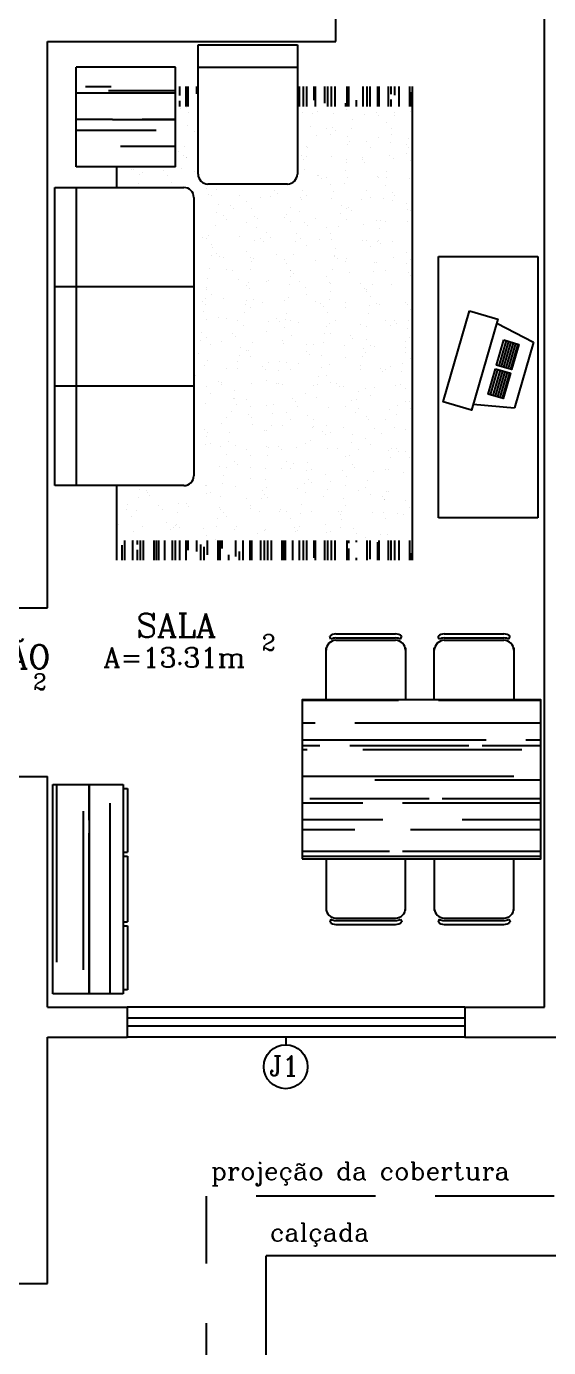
# Model space of a CAD drawing. Extents: x 11.2 to 102.3, y 40.3 to 127.2.
# Drawn here: x 21.43 to 24.05, y 50.93 to 57.58 of the extents above; entities that cross this region are included whole.
import ezdxf

# ---------------------------------------------------------------- set-up
doc = ezdxf.new("R2010")
doc.units = 0
doc.header["$LTSCALE"] = 8
doc.linetypes.add('DASHED2', pattern=[0.375, 0.25, -0.125])
doc.layers.get('0').update_dxf_attribs({"linetype": 'CONTINUOUS'})
for name, color, linetype in [('COBERTURA', 7, 'CONTINUOUS'), ('EQUIPAMENTOS', 1, 'CONTINUOUS'), ('ESQUADRIAS', 244, 'CONTINUOUS'), ('PAREDE', 7, 'CONTINUOUS'), ('PISO', 30, 'CONTINUOUS'), ('TEXTO', 1, 'CONTINUOUS')]:
    doc.layers.add(name, color=color, linetype=linetype)
doc.styles.add('ROMANC', font='ROMANC.SHX')

# ---------------------------------------------------------------- blocks, each defined once
blk = doc.blocks.new('*X4')
at = {"color": 0}
for p, q in [((23.816, 64.7952), (23.816, 65.9952)), ((23.84, 65.3), (23.84, 65.9952)), ((23.95, 65.34), (23.95, 65.9952)), ((24, 65.6), (24, 65.9952)), ((24.084, 65.3), (24.084, 65.9952)), ((24.106, 65.5), (24.106, 65.9952)), ((24.2, 65.16), (24.2, 65.9952)), ((24.372, 65.7), (24.372, 65.9952)), ((24.4, 65.92), (24.4, 65.9952)), ((24.486, 65.06), (24.486, 65.9952)), ((24.6, 65.48), (24.6, 65.9952)), ((24.352, 65.1), (24.352, 65.9)), ((24.218, 64.7952), (24.218, 65.86)), ((24.4, 64.7952), (24.4, 65.72)), ((24.372, 65.034), (24.372, 65.634)), ((24.106, 64.834), (24.106, 65.434)), ((23.84, 64.7952), (23.84, 65.234)), ((24.6, 64.7952), (24.6, 65.28)), ((24, 64.7952), (24, 65.2)), ((24.084, 64.7952), (24.084, 65.1)), ((23.95, 64.7952), (23.95, 65.06)), ((24.352, 64.7952), (24.352, 64.82)), ((24.372, 64.7952), (24.372, 64.884)), ((24.486, 64.7952), (24.486, 64.86))]:
    blk.add_line(p, q, dxfattribs=at)
blk = doc.blocks.new('*X5')
at = {"color": 0}
for p, q in [((21.8471, 65.964), (22.74, 65.964)), ((21.98, 65.83), (22.78, 65.83)), ((21.8471, 65.802), (22.026, 65.802)), ((21.8471, 65.8), (22.9003, 65.8)), ((22.092, 65.802), (22.9003, 65.802)), ((21.94, 65.696), (22.9003, 65.696))]:
    blk.add_line(p, q, dxfattribs=at)
blk = doc.blocks.new('*X12')
at = {"color": 0}
for p, q in [((21.9617, 64.4628), (21.9617, 64.4628)), ((21.9644, 64.4623), (21.9644, 64.4623)), ((21.9672, 64.4211), (21.9672, 64.4211)), ((22.3326, 64.4382), (22.3326, 64.4382)), ((22.3764, 64.46), (22.3764, 64.46)), ((22.5878, 64.4271), (22.5878, 64.4271)), ((22.9357, 64.4238), (22.9357, 64.4238)), ((23.0899, 64.4289), (23.0899, 64.4289)), ((23.1344, 64.4475), (23.1344, 64.4475)), ((23.2084, 64.433), (23.2084, 64.433)), ((23.244, 64.4339), (23.244, 64.4339)), ((21.8914, 64.3826), (21.8914, 64.3826)), ((22.0108, 64.3936), (22.0108, 64.3936)), ((22.1323, 64.3736), (22.1323, 64.3736)), ((22.1538, 64.4073), (22.1538, 64.4073)), ((22.165, 64.3986), (22.165, 64.3986)), ((22.1789, 64.3862), (22.1789, 64.3862)), ((22.1848, 64.3857), (22.1848, 64.3857)), ((22.1983, 64.4005), (22.1983, 64.4005)), ((22.3191, 64.4037), (22.3191, 64.4037)), ((22.3849, 64.395), (22.3849, 64.395)), ((22.4733, 64.4087), (22.4733, 64.4087)), ((22.4826, 64.3936), (22.4826, 64.3936)), ((22.6274, 64.4138), (22.6274, 64.4138)), ((22.6323, 64.4088), (22.6323, 64.4088)), ((22.776, 64.3967), (22.776, 64.3967)), ((22.7816, 64.4188), (22.7816, 64.4188)), ((22.7895, 64.4114), (22.7895, 64.4114)), ((22.7995, 64.3922), (22.7995, 64.3922)), ((22.9341, 64.3829), (22.9341, 64.3829)), ((22.9556, 64.4166), (22.9556, 64.4166)), ((23.0055, 64.4009), (23.0055, 64.4009)), ((23.011, 64.3593), (23.011, 64.3593)), ((23.0738, 64.4045), (23.0738, 64.4045)), ((23.3672, 64.4076), (23.3672, 64.4076)), ((21.932, 64.3089), (21.932, 64.3089)), ((21.9535, 64.3427), (21.9535, 64.3427)), ((21.9815, 64.3125), (21.9815, 64.3125)), ((22.09, 64.2905), (22.09, 64.2905)), ((22.1119, 64.3061), (22.1119, 64.3061)), ((22.1875, 64.3212), (22.1875, 64.3212)), ((22.2441, 64.2955), (22.2441, 64.2955)), ((22.3904, 64.3533), (22.3904, 64.3533)), ((22.3983, 64.3005), (22.3983, 64.3005)), ((22.4053, 64.3092), (22.4053, 64.3092)), ((22.4188, 64.324), (22.4188, 64.324)), ((22.4319, 64.3442), (22.4319, 64.3442)), ((22.5524, 64.3056), (22.5524, 64.3056)), ((22.6021, 64.3184), (22.6021, 64.3184)), ((22.703, 64.317), (22.703, 64.317)), ((22.7066, 64.3106), (22.7066, 64.3106)), ((22.7337, 64.3182), (22.7337, 64.3182)), ((22.7552, 64.352), (22.7552, 64.352)), ((22.8081, 64.3271), (22.8081, 64.3271)), ((22.8607, 64.3157), (22.8607, 64.3157)), ((22.9965, 64.3201), (22.9965, 64.3201)), ((23.01, 64.3349), (23.01, 64.3349)), ((23.0149, 64.3207), (23.0149, 64.3207)), ((23.0334, 64.2889), (23.0334, 64.2889)), ((23.169, 64.3257), (23.169, 64.3257)), ((23.2227, 64.3244), (23.2227, 64.3244)), ((23.2337, 64.3535), (23.2337, 64.3535)), ((23.2942, 64.328), (23.2942, 64.328)), ((23.3232, 64.3308), (23.3232, 64.3308)), ((23.3567, 64.2967), (23.3567, 64.2967)), ((21.9358, 64.2854), (21.9358, 64.2854)), ((21.9901, 64.2474), (21.9901, 64.2474)), ((22.0346, 64.2218), (22.0346, 64.2218)), ((22.0481, 64.2365), (22.0481, 64.2365)), ((22.193, 64.2796), (22.193, 64.2796)), ((22.2316, 64.2796), (22.2316, 64.2796)), ((22.3323, 64.2296), (22.3323, 64.2296)), ((22.3546, 64.2228), (22.3546, 64.2228)), ((22.4047, 64.2447), (22.4047, 64.2447)), ((22.5334, 64.2536), (22.5334, 64.2536)), ((22.5549, 64.2874), (22.5549, 64.2874)), ((22.6107, 64.2534), (22.6107, 64.2534)), ((22.6258, 64.2327), (22.6258, 64.2327)), ((22.6393, 64.2474), (22.6393, 64.2474)), ((22.8136, 64.2855), (22.8136, 64.2855)), ((22.8331, 64.2243), (22.8331, 64.2243)), ((22.9235, 64.2405), (22.9235, 64.2405)), ((23.0253, 64.2506), (23.0253, 64.2506)), ((23.1563, 64.2321), (23.1563, 64.2321)), ((23.2169, 64.2436), (23.2169, 64.2436)), ((23.2305, 64.2584), (23.2305, 64.2584)), ((23.2313, 64.2593), (23.2313, 64.2593)), ((23.3352, 64.2629), (23.3352, 64.2629)), ((21.9956, 64.2058), (21.9956, 64.2058)), ((22.0313, 64.215), (22.0313, 64.215)), ((22.2686, 64.16), (22.2686, 64.16)), ((22.3269, 64.1876), (22.3269, 64.1876)), ((22.3331, 64.189), (22.3331, 64.189)), ((22.4133, 64.1796), (22.4133, 64.1796)), ((22.4811, 64.1926), (22.4811, 64.1926)), ((22.6162, 64.2117), (22.6162, 64.2117)), ((22.6327, 64.1597), (22.6327, 64.1597)), ((22.6352, 64.1977), (22.6352, 64.1977)), ((22.7894, 64.2027), (22.7894, 64.2027)), ((22.8279, 64.1768), (22.8279, 64.1768)), ((22.8462, 64.1562), (22.8462, 64.1562)), ((22.8597, 64.1709), (22.8597, 64.1709)), ((22.9435, 64.2078), (22.9435, 64.2078)), ((22.956, 64.1675), (22.956, 64.1675)), ((23.0339, 64.1856), (23.0339, 64.1856)), ((23.0977, 64.2128), (23.0977, 64.2128)), ((23.1348, 64.1983), (23.1348, 64.1983)), ((23.144, 64.164), (23.144, 64.164)), ((23.2368, 64.2177), (23.2368, 64.2177)), ((23.2518, 64.2178), (23.2518, 64.2178)), ((22.401, 64.0911), (22.401, 64.0911)), ((22.4187, 64.138), (22.4187, 64.138)), ((22.4324, 64.0951), (22.4324, 64.0951)), ((22.5528, 64.1531), (22.5528, 64.1531)), ((22.5551, 64.0962), (22.5551, 64.0962)), ((22.6305, 64.1031), (22.6305, 64.1031)), ((22.7092, 64.1012), (22.7092, 64.1012)), ((22.7557, 64.1029), (22.7557, 64.1029)), ((22.8365, 64.1118), (22.8365, 64.1118)), ((22.8634, 64.1063), (22.8634, 64.1063)), ((22.9345, 64.1337), (22.9345, 64.1337)), ((23.0175, 64.1113), (23.0175, 64.1113)), ((23.0394, 64.1439), (23.0394, 64.1439)), ((23.0802, 64.0944), (23.0802, 64.0944)), ((23.1717, 64.1163), (23.1717, 64.1163)), ((23.2342, 64.1044), (23.2342, 64.1044)), ((23.2511, 64.109), (23.2511, 64.109)), ((23.3258, 64.1214), (23.3258, 64.1214)), ((22.4331, 64.0293), (22.4331, 64.0293)), ((22.4755, 64.0687), (22.4755, 64.0687)), ((22.489, 64.0835), (22.489, 64.0835)), ((22.5554, 64.0382), (22.5554, 64.0382)), ((22.639, 64.038), (22.639, 64.038)), ((22.7342, 64.0691), (22.7342, 64.0691)), ((22.7733, 64.0766), (22.7733, 64.0766)), ((22.8419, 64.0702), (22.8419, 64.0702)), ((23.0338, 64.0398), (23.0338, 64.0398)), ((23.0537, 64.0353), (23.0537, 64.0353)), ((23.0667, 64.0797), (23.0667, 64.0797)), ((23.2597, 64.044), (23.2597, 64.044)), ((23.3571, 64.0476), (23.3571, 64.0476)), ((23.3644, 64.0875), (23.3644, 64.0875)), ((22.3259, 63.983), (22.3259, 63.983)), ((22.355, 63.9736), (22.355, 63.9736)), ((22.4025, 63.9891), (22.4025, 63.9891)), ((22.4416, 63.9643), (22.4416, 63.9643)), ((22.4801, 63.988), (22.4801, 63.988)), ((22.5339, 64.0045), (22.5339, 64.0045)), ((22.6342, 63.993), (22.6342, 63.993)), ((22.6445, 63.9964), (22.6445, 63.9964)), ((22.696, 63.9922), (22.696, 63.9922)), ((22.7095, 64.007), (22.7095, 64.007)), ((22.7884, 63.9981), (22.7884, 63.9981)), ((22.8335, 63.9752), (22.8335, 63.9752)), ((22.8562, 63.9615), (22.8562, 63.9615)), ((22.9425, 64.0031), (22.9425, 64.0031)), ((22.9937, 64), (22.9937, 64)), ((23.0622, 63.9702), (23.0622, 63.9702)), ((23.0967, 64.0082), (23.0967, 64.0082)), ((23.1568, 63.9829), (23.1568, 63.9829)), ((23.2508, 64.0132), (23.2508, 64.0132)), ((23.2651, 64.0023), (23.2651, 64.0023)), ((23.2872, 64.0031), (23.2872, 64.0031)), ((23.3007, 64.0179), (23.3007, 64.0179)), ((23.3356, 64.0138), (23.3356, 64.0138)), ((22.3253, 63.9048), (22.3253, 63.9048)), ((22.3335, 63.9399), (22.3335, 63.9399)), ((22.3388, 63.9195), (22.3388, 63.9195)), ((22.4471, 63.9226), (22.4471, 63.9226)), ((22.623, 63.9126), (22.623, 63.9126)), ((22.6332, 63.9106), (22.6332, 63.9106)), ((22.8648, 63.8965), (22.8648, 63.8965)), ((22.8712, 63.8902), (22.8712, 63.8902)), ((22.9164, 63.9157), (22.9164, 63.9157)), ((22.9299, 63.9304), (22.9299, 63.9304)), ((22.9565, 63.9183), (22.9565, 63.9183)), ((23.0253, 63.8952), (23.0253, 63.8952)), ((23.0677, 63.9286), (23.0677, 63.9286)), ((23.1353, 63.9492), (23.1353, 63.9492)), ((23.1795, 63.9003), (23.1795, 63.9003)), ((23.2142, 63.9235), (23.2142, 63.9235)), ((23.2794, 63.8937), (23.2794, 63.8937)), ((23.3336, 63.9053), (23.3336, 63.9053)), ((22.4087, 63.8751), (22.4087, 63.8751)), ((22.4329, 63.846), (22.4329, 63.846)), ((22.5457, 63.8282), (22.5457, 63.8282)), ((22.5592, 63.843), (22.5592, 63.843)), ((22.5629, 63.8801), (22.5629, 63.8801)), ((22.6588, 63.8877), (22.6588, 63.8877)), ((22.6674, 63.8227), (22.6674, 63.8227)), ((22.717, 63.8851), (22.717, 63.8851)), ((22.7561, 63.8537), (22.7561, 63.8537)), ((22.8435, 63.8361), (22.8435, 63.8361)), ((22.8703, 63.8548), (22.8703, 63.8548)), ((22.935, 63.8846), (22.935, 63.8846)), ((23.1369, 63.8392), (23.1369, 63.8392)), ((23.1504, 63.8539), (23.1504, 63.8539)), ((23.2346, 63.8553), (23.2346, 63.8553)), ((23.288, 63.8286), (23.288, 63.8286)), ((22.3286, 63.7736), (22.3286, 63.7736)), ((22.4614, 63.814), (22.4614, 63.814)), ((22.4828, 63.7786), (22.4828, 63.7786)), ((22.5558, 63.7891), (22.5558, 63.7891)), ((22.6369, 63.7836), (22.6369, 63.7836)), ((22.6729, 63.7811), (22.6729, 63.7811)), ((22.7346, 63.82), (22.7346, 63.82)), ((22.7797, 63.7665), (22.7797, 63.7665)), ((22.7911, 63.7887), (22.7911, 63.7887)), ((22.9452, 63.7937), (22.9452, 63.7937)), ((23.0343, 63.7906), (23.0343, 63.7906)), ((23.0639, 63.7595), (23.0639, 63.7595)), ((23.082, 63.8199), (23.082, 63.8199)), ((23.0993, 63.7987), (23.0993, 63.7987)), ((23.2535, 63.8038), (23.2535, 63.8038)), ((23.2935, 63.787), (23.2935, 63.787)), ((23.3361, 63.7647), (23.3361, 63.7647)), ((23.3574, 63.7626), (23.3574, 63.7626)), ((23.3576, 63.7984), (23.3576, 63.7984)), ((22.334, 63.6908), (22.334, 63.6908)), ((22.3555, 63.7245), (22.3555, 63.7245)), ((22.47, 63.7489), (22.47, 63.7489)), ((22.4728, 63.7486), (22.4728, 63.7486)), ((22.4754, 63.7073), (22.4754, 63.7073)), ((22.5343, 63.7554), (22.5343, 63.7554)), ((22.7662, 63.7517), (22.7662, 63.7517)), ((22.834, 63.726), (22.834, 63.726)), ((22.8846, 63.7462), (22.8846, 63.7462)), ((23.0002, 63.6899), (23.0002, 63.6899)), ((23.0243, 63.6906), (23.0243, 63.6906)), ((23.0906, 63.7549), (23.0906, 63.7549)), ((23.0961, 63.7132), (23.0961, 63.7132)), ((23.1358, 63.7001), (23.1358, 63.7001)), ((23.1572, 63.7338), (23.1572, 63.7338)), ((23.1785, 63.6956), (23.1785, 63.6956)), ((23.3326, 63.7007), (23.3326, 63.7007)), ((22.2725, 63.6752), (22.2725, 63.6752)), ((22.278, 63.6335), (22.278, 63.6335)), ((22.3955, 63.6643), (22.3955, 63.6643)), ((22.4078, 63.6704), (22.4078, 63.6704)), ((22.409, 63.679), (22.409, 63.679)), ((22.5619, 63.6755), (22.5619, 63.6755)), ((22.6336, 63.6614), (22.6336, 63.6614)), ((22.6872, 63.6724), (22.6872, 63.6724)), ((22.6932, 63.6721), (22.6932, 63.6721)), ((22.716, 63.6805), (22.716, 63.6805)), ((22.8702, 63.6855), (22.8702, 63.6855)), ((22.8932, 63.6811), (22.8932, 63.6811)), ((22.8986, 63.6395), (22.8986, 63.6395)), ((22.9354, 63.6355), (22.9354, 63.6355)), ((22.9569, 63.6692), (22.9569, 63.6692)), ((22.9867, 63.6752), (22.9867, 63.6752)), ((23.2844, 63.683), (23.2844, 63.683)), ((23.3078, 63.6783), (23.3078, 63.6783)), ((22.3225, 63.5846), (22.3225, 63.5846)), ((22.3364, 63.5575), (22.3364, 63.5575)), ((22.4333, 63.5968), (22.4333, 63.5968)), ((22.4898, 63.5986), (22.4898, 63.5986)), ((22.4905, 63.5625), (22.4905, 63.5625)), ((22.6159, 63.5877), (22.6159, 63.5877)), ((22.6294, 63.6025), (22.6294, 63.6025)), ((22.6447, 63.5676), (22.6447, 63.5676)), ((22.6957, 63.6074), (22.6957, 63.6074)), ((22.7012, 63.5657), (22.7012, 63.5657)), ((22.7351, 63.5709), (22.7351, 63.5709)), ((22.7566, 63.6046), (22.7566, 63.6046)), ((22.7988, 63.5726), (22.7988, 63.5726)), ((22.9137, 63.5956), (22.9137, 63.5956)), ((22.953, 63.5776), (22.953, 63.5776)), ((23.1071, 63.5827), (23.1071, 63.5827)), ((23.1104, 63.6046), (23.1104, 63.6046)), ((23.2071, 63.5987), (23.2071, 63.5987)), ((23.2206, 63.6134), (23.2206, 63.6134)), ((23.2351, 63.6061), (23.2351, 63.6061)), ((23.2613, 63.5877), (23.2613, 63.5877)), ((23.3164, 63.6133), (23.3164, 63.6133)), ((23.3218, 63.5717), (23.3218, 63.5717)), ((22.2923, 63.5249), (22.2923, 63.5249)), ((22.4983, 63.5336), (22.4983, 63.5336)), ((22.5038, 63.492), (22.5038, 63.492)), ((22.5348, 63.5062), (22.5348, 63.5062)), ((22.543, 63.5081), (22.543, 63.5081)), ((22.5563, 63.54), (22.5563, 63.54)), ((22.8364, 63.5112), (22.8364, 63.5112)), ((22.8499, 63.526), (22.8499, 63.526)), ((22.9129, 63.5308), (22.9129, 63.5308)), ((23.0347, 63.5415), (23.0347, 63.5415)), ((23.1189, 63.5395), (23.1189, 63.5395)), ((23.1244, 63.4979), (23.1244, 63.4979)), ((23.1342, 63.5191), (23.1342, 63.5191)), ((23.3353, 63.4912), (23.3353, 63.4912)), ((23.3365, 63.5156), (23.3365, 63.5156)), ((23.358, 63.5493), (23.358, 63.5493)), ((22.3009, 63.4598), (22.3009, 63.4598)), ((22.3344, 63.4416), (22.3344, 63.4416)), ((22.3559, 63.4754), (22.3559, 63.4754)), ((22.4104, 63.461), (22.4104, 63.461)), ((22.4657, 63.4238), (22.4657, 63.4238)), ((22.4792, 63.4385), (22.4792, 63.4385)), ((22.5646, 63.466), (22.5646, 63.466)), ((22.7155, 63.4571), (22.7155, 63.4571)), ((22.7187, 63.4711), (22.7187, 63.4711)), ((22.7634, 63.4316), (22.7634, 63.4316)), ((22.8344, 63.4769), (22.8344, 63.4769)), ((22.8729, 63.4761), (22.8729, 63.4761)), ((22.9215, 63.4658), (22.9215, 63.4658)), ((22.927, 63.4241), (22.927, 63.4241)), ((23.027, 63.4812), (23.027, 63.4812)), ((23.0569, 63.4347), (23.0569, 63.4347)), ((23.0704, 63.4495), (23.0704, 63.4495)), ((23.1362, 63.4509), (23.1362, 63.4509)), ((23.1577, 63.4847), (23.1577, 63.4847)), ((23.1812, 63.4862), (23.1812, 63.4862)), ((23.3361, 63.463), (23.3361, 63.463)), ((23.3546, 63.4425), (23.3546, 63.4425)), ((22.3064, 63.4182), (22.3064, 63.4182)), ((22.4896, 63.3579), (22.4896, 63.3579)), ((22.5181, 63.3833), (22.5181, 63.3833)), ((22.6341, 63.4123), (22.6341, 63.4123)), ((22.6437, 63.3629), (22.6437, 63.3629)), ((22.6997, 63.362), (22.6997, 63.362)), ((22.7241, 63.392), (22.7241, 63.392)), ((22.7979, 63.368), (22.7979, 63.368)), ((22.9359, 63.3863), (22.9359, 63.3863)), ((22.952, 63.373), (22.952, 63.373)), ((22.9574, 63.4201), (22.9574, 63.4201)), ((23.1061, 63.378), (23.1061, 63.378)), ((23.1387, 63.3892), (23.1387, 63.3892)), ((23.2355, 63.357), (23.2355, 63.357)), ((23.2603, 63.3831), (23.2603, 63.3831)), ((23.2773, 63.3582), (23.2773, 63.3582)), ((23.2908, 63.3729), (23.2908, 63.3729)), ((23.3447, 63.398), (23.3447, 63.398)), ((22.3207, 63.3095), (22.3207, 63.3095)), ((22.3354, 63.3528), (22.3354, 63.3528)), ((22.3927, 63.3441), (22.3927, 63.3441)), ((22.4338, 63.3477), (22.4338, 63.3477)), ((22.5267, 63.3183), (22.5267, 63.3183)), ((22.5567, 63.2908), (22.5567, 63.2908)), ((22.6861, 63.3473), (22.6861, 63.3473)), ((22.7296, 63.3504), (22.7296, 63.3504)), ((22.7355, 63.3217), (22.7355, 63.3217)), ((22.757, 63.3555), (22.757, 63.3555)), ((22.9413, 63.3155), (22.9413, 63.3155)), ((22.9839, 63.3551), (22.9839, 63.3551)), ((23.0352, 63.2924), (23.0352, 63.2924)), ((23.1473, 63.3242), (23.1473, 63.3242)), ((23.3502, 63.3563), (23.3502, 63.3563)), ((23.3585, 63.3002), (23.3585, 63.3002)), ((22.3154, 63.2598), (22.3154, 63.2598)), ((22.3289, 63.2746), (22.3289, 63.2746)), ((22.3292, 63.2445), (22.3292, 63.2445)), ((22.3564, 63.2262), (22.3564, 63.2262)), ((22.4182, 63.2449), (22.4182, 63.2449)), ((22.5321, 63.2766), (22.5321, 63.2766)), ((22.5352, 63.2571), (22.5352, 63.2571)), ((22.5724, 63.25), (22.5724, 63.25)), ((22.6132, 63.2676), (22.6132, 63.2676)), ((22.7265, 63.255), (22.7265, 63.255)), ((22.7439, 63.2417), (22.7439, 63.2417)), ((22.8349, 63.2278), (22.8349, 63.2278)), ((22.8806, 63.2601), (22.8806, 63.2601)), ((22.9066, 63.2707), (22.9066, 63.2707)), ((22.9201, 63.2855), (22.9201, 63.2855)), ((22.9499, 63.2504), (22.9499, 63.2504)), ((23.0348, 63.2651), (23.0348, 63.2651)), ((23.1528, 63.2826), (23.1528, 63.2826)), ((23.1582, 63.2355), (23.1582, 63.2355)), ((23.1889, 63.2701), (23.1889, 63.2701)), ((23.2044, 63.2786), (23.2044, 63.2786)), ((23.337, 63.2664), (23.337, 63.2664)), ((23.3431, 63.2752), (23.3431, 63.2752)), ((23.3645, 63.2477), (23.3645, 63.2477)), ((22.3347, 63.2029), (22.3347, 63.2029)), ((22.3349, 63.1925), (22.3349, 63.1925)), ((22.5359, 63.1833), (22.5359, 63.1833)), ((22.5465, 63.168), (22.5465, 63.168)), ((22.5494, 63.198), (22.5494, 63.198)), ((22.6345, 63.1632), (22.6345, 63.1632)), ((22.7524, 63.1767), (22.7524, 63.1767)), ((22.8005, 63.1585), (22.8005, 63.1585)), ((22.8337, 63.1911), (22.8337, 63.1911)), ((22.9547, 63.1636), (22.9547, 63.1636)), ((22.9553, 63.2088), (22.9553, 63.2088)), ((22.9578, 63.1709), (22.9578, 63.1709)), ((23.1088, 63.1686), (23.1088, 63.1686)), ((23.1271, 63.1942), (23.1271, 63.1942)), ((23.1367, 63.2018), (23.1367, 63.2018)), ((23.1406, 63.209), (23.1406, 63.209)), ((23.1671, 63.1739), (23.1671, 63.1739)), ((23.263, 63.1737), (23.263, 63.1737)), ((22.3381, 63.1434), (22.3381, 63.1434)), ((22.349, 63.0942), (22.349, 63.0942)), ((22.4342, 63.0986), (22.4342, 63.0986)), ((22.4629, 63.1037), (22.4629, 63.1037)), ((22.4922, 63.1485), (22.4922, 63.1485)), ((22.555, 63.1029), (22.555, 63.1029)), ((22.6464, 63.1535), (22.6464, 63.1535)), ((22.7564, 63.1068), (22.7564, 63.1068)), ((22.7575, 63.1063), (22.7575, 63.1063)), ((22.7579, 63.135), (22.7579, 63.135)), ((22.7699, 63.1215), (22.7699, 63.1215)), ((22.9363, 63.1372), (22.9363, 63.1372)), ((22.9696, 63.1001), (22.9696, 63.1001)), ((23.0541, 63.1146), (23.0541, 63.1146)), ((23.1756, 63.1089), (23.1756, 63.1089)), ((23.236, 63.1079), (23.236, 63.1079)), ((23.3475, 63.1177), (23.3475, 63.1177)), ((23.3611, 63.1324), (23.3611, 63.1324)), ((22.3576, 63.0292), (22.3576, 63.0292)), ((22.3992, 63.0341), (22.3992, 63.0341)), ((22.4172, 63.0403), (22.4172, 63.0403)), ((22.5572, 63.0417), (22.5572, 63.0417)), ((22.5605, 63.0613), (22.5605, 63.0613)), ((22.5714, 63.0453), (22.5714, 63.0453)), ((22.6834, 63.0271), (22.6834, 63.0271)), ((22.7255, 63.0504), (22.7255, 63.0504)), ((22.736, 63.0726), (22.736, 63.0726)), ((22.7722, 63.0264), (22.7722, 63.0264)), ((22.8797, 63.0554), (22.8797, 63.0554)), ((22.9768, 63.0302), (22.9768, 63.0302)), ((22.9782, 63.0351), (22.9782, 63.0351)), ((22.9903, 63.045), (22.9903, 63.045)), ((23.0338, 63.0604), (23.0338, 63.0604)), ((23.0356, 63.0433), (23.0356, 63.0433)), ((23.1811, 63.0672), (23.1811, 63.0672)), ((23.188, 63.0655), (23.188, 63.0655)), ((23.2746, 63.0381), (23.2746, 63.0381)), ((23.3421, 63.0705), (23.3421, 63.0705)), ((23.3589, 63.051), (23.3589, 63.051)), ((22.3568, 62.9771), (22.3568, 62.9771)), ((22.3631, 62.9875), (22.3631, 62.9875)), ((22.3856, 63.0193), (22.3856, 63.0193)), ((22.5357, 63.008), (22.5357, 63.008)), ((22.7808, 62.9613), (22.7808, 62.9613)), ((22.8353, 62.9786), (22.8353, 62.9786)), ((22.9837, 62.9935), (22.9837, 62.9935)), ((23.1586, 62.9864), (23.1586, 62.9864)), ((23.1954, 62.9585), (23.1954, 62.9585)), ((23.2108, 62.9685), (23.2108, 62.9685)), ((23.3374, 63.0173), (23.3374, 63.0173)), ((22.3127, 62.9397), (22.3127, 62.9397)), ((22.3353, 62.9434), (22.3353, 62.9434)), ((22.3459, 62.9274), (22.3459, 62.9274)), ((22.5, 62.9324), (22.5, 62.9324)), ((22.5748, 62.9526), (22.5748, 62.9526)), ((22.6061, 62.9428), (22.6061, 62.9428)), ((22.6196, 62.9575), (22.6196, 62.9575)), ((22.635, 62.914), (22.635, 62.914)), ((22.6542, 62.9374), (22.6542, 62.9374)), ((22.7863, 62.9197), (22.7863, 62.9197)), ((22.8083, 62.9425), (22.8083, 62.9425)), ((22.9039, 62.9506), (22.9039, 62.9506)), ((22.9583, 62.9218), (22.9583, 62.9218)), ((22.9625, 62.9475), (22.9625, 62.9475)), ((23.1166, 62.9526), (23.1166, 62.9526)), ((23.1371, 62.9527), (23.1371, 62.9527)), ((23.1973, 62.9537), (23.1973, 62.9537)), ((23.204, 62.8935), (23.204, 62.8935)), ((23.2707, 62.9576), (23.2707, 62.9576)), ((22.3774, 62.8789), (22.3774, 62.8789)), ((22.4199, 62.8309), (22.4199, 62.8309)), ((22.4347, 62.8494), (22.4347, 62.8494)), ((22.5331, 62.8632), (22.5331, 62.8632)), ((22.574, 62.8359), (22.574, 62.8359)), ((22.5834, 62.8876), (22.5834, 62.8876)), ((22.5889, 62.8459), (22.5889, 62.8459)), ((22.7282, 62.841), (22.7282, 62.841)), ((22.7579, 62.8572), (22.7579, 62.8572)), ((22.8266, 62.8663), (22.8266, 62.8663)), ((22.8401, 62.881), (22.8401, 62.881)), ((22.8823, 62.846), (22.8823, 62.846)), ((22.9368, 62.8881), (22.9368, 62.8881)), ((22.998, 62.8848), (22.998, 62.8848)), ((23.0365, 62.851), (23.0365, 62.851)), ((23.1243, 62.8741), (23.1243, 62.8741)), ((23.1906, 62.8561), (23.1906, 62.8561)), ((23.2095, 62.8519), (23.2095, 62.8519)), ((23.2364, 62.8587), (23.2364, 62.8587)), ((23.3448, 62.8611), (23.3448, 62.8611)), ((22.3859, 62.8138), (22.3859, 62.8138)), ((22.3914, 62.7722), (22.3914, 62.7722)), ((22.4559, 62.7788), (22.4559, 62.7788)), ((22.4694, 62.7936), (22.4694, 62.7936)), ((22.5361, 62.7589), (22.5361, 62.7589)), ((22.5576, 62.7926), (22.5576, 62.7926)), ((22.7365, 62.8235), (22.7365, 62.8235)), ((22.7536, 62.7866), (22.7536, 62.7866)), ((22.8006, 62.811), (22.8006, 62.811)), ((23.0066, 62.8198), (23.0066, 62.8198)), ((23.012, 62.7781), (23.012, 62.7781)), ((23.0361, 62.7941), (23.0361, 62.7941)), ((23.047, 62.7898), (23.047, 62.7898)), ((23.0606, 62.8045), (23.0606, 62.8045)), ((23.3379, 62.7682), (23.3379, 62.7682)), ((23.3448, 62.7976), (23.3448, 62.7976)), ((23.3594, 62.8019), (23.3594, 62.8019)), ((22.3358, 62.6942), (22.3358, 62.6942)), ((22.3449, 62.7227), (22.3449, 62.7227)), ((22.3573, 62.728), (22.3573, 62.728)), ((22.3829, 62.6992), (22.3829, 62.6992)), ((22.499, 62.7277), (22.499, 62.7277)), ((22.6032, 62.7373), (22.6032, 62.7373)), ((22.6532, 62.7328), (22.6532, 62.7328)), ((22.6763, 62.7023), (22.6763, 62.7023)), ((22.6898, 62.7171), (22.6898, 62.7171)), ((22.8073, 62.7378), (22.8073, 62.7378)), ((22.8091, 62.746), (22.8091, 62.746)), ((22.8146, 62.7044), (22.8146, 62.7044)), ((22.8358, 62.7295), (22.8358, 62.7295)), ((22.9615, 62.7429), (22.9615, 62.7429)), ((22.9741, 62.7101), (22.9741, 62.7101)), ((23.1156, 62.7479), (23.1156, 62.7479)), ((23.1376, 62.7036), (23.1376, 62.7036)), ((23.1591, 62.7373), (23.1591, 62.7373)), ((23.2238, 62.7432), (23.2238, 62.7432)), ((23.2675, 62.7132), (23.2675, 62.7132)), ((23.2698, 62.7529), (23.2698, 62.7529)), ((23.281, 62.728), (23.281, 62.728)), ((21.9911, 62.6663), (21.9911, 62.6663)), ((22.1355, 62.6296), (22.1355, 62.6296)), ((22.157, 62.6634), (22.157, 62.6634)), ((22.6117, 62.6722), (22.6117, 62.6722)), ((22.8901, 62.6299), (22.8901, 62.6299)), ((22.8968, 62.6258), (22.8968, 62.6258)), ((22.9103, 62.6405), (22.9103, 62.6405)), ((22.9372, 62.6389), (22.9372, 62.6389)), ((22.9587, 62.6727), (22.9587, 62.6727)), ((23.0263, 62.6694), (23.0263, 62.6694)), ((23.0443, 62.635), (23.0443, 62.635)), ((23.1945, 62.6336), (23.1945, 62.6336)), ((23.1984, 62.64), (23.1984, 62.64)), ((23.2323, 62.6782), (23.2323, 62.6782)), ((23.2378, 62.6365), (23.2378, 62.6365)), ((23.3526, 62.645), (23.3526, 62.645)), ((21.9566, 62.5988), (21.9566, 62.5988)), ((21.9652, 62.5997), (21.9652, 62.5997)), ((21.9966, 62.6247), (21.9966, 62.6247)), ((22.0122, 62.6117), (22.0122, 62.6117)), ((22.1194, 62.6047), (22.1194, 62.6047)), ((22.2083, 62.5898), (22.2083, 62.5898)), ((22.2735, 62.6098), (22.2735, 62.6098)), ((22.8289, 62.5957), (22.8289, 62.5957)), ((23.0349, 62.6044), (23.0349, 62.6044)), ((23.0404, 62.5628), (23.0404, 62.5628)), ((23.1308, 62.564), (23.1308, 62.564)), ((23.2369, 62.6096), (23.2369, 62.6096)), ((22.1934, 62.5083), (22.1934, 62.5083)), ((22.2169, 62.5247), (22.2169, 62.5247)), ((22.2326, 62.5352), (22.2326, 62.5352)), ((22.2348, 62.5357), (22.2348, 62.5357)), ((22.81, 62.5284), (22.81, 62.5284)), ((22.8238, 62.5462), (22.8238, 62.5462)), ((22.8375, 62.5306), (22.8375, 62.5306)), ((22.9641, 62.5335), (22.9641, 62.5335)), ((23.0366, 62.545), (23.0366, 62.545)), ((23.1173, 62.5493), (23.1173, 62.5493)), ((23.1183, 62.5385), (23.1183, 62.5385)), ((23.2521, 62.5279), (23.2521, 62.5279)), ((23.2724, 62.5435), (23.2724, 62.5435)), ((23.3383, 62.519), (23.3383, 62.519)), ((23.3598, 62.5528), (23.3598, 62.5528)), ((22.2224, 62.4831), (22.2224, 62.4831)), ((22.8362, 62.4804), (22.8362, 62.4804)), ((22.843, 62.489), (22.843, 62.489)), ((23.0433, 62.4303), (23.0433, 62.4303)), ((23.0443, 62.4696), (23.0443, 62.4696)), ((23.0547, 62.4541), (23.0547, 62.4541)), ((23.138, 62.4544), (23.138, 62.4544)), ((23.1595, 62.4882), (23.1595, 62.4882)), ((23.1974, 62.4354), (23.1974, 62.4354)), ((23.2607, 62.4628), (23.2607, 62.4628)), ((23.3377, 62.4727), (23.3377, 62.4727)), ((23.3512, 62.4875), (23.3512, 62.4875)), ((23.3516, 62.4404), (23.3516, 62.4404)), ((22.2367, 62.3744), (22.2367, 62.3744)), ((22.2726, 62.4051), (22.2726, 62.4051)), ((22.8573, 62.3803), (22.8573, 62.3803)), ((22.8891, 62.4253), (22.8891, 62.4253)), ((22.9377, 62.3898), (22.9377, 62.3898)), ((22.9592, 62.4235), (22.9592, 62.4235)), ((22.967, 62.3853), (22.967, 62.3853)), ((22.9805, 62.4), (22.9805, 62.4)), ((23.0633, 62.3891), (23.0633, 62.3891)), ((23.2373, 62.3605), (23.2373, 62.3605)), ((23.2648, 62.3931), (23.2648, 62.3931)), ((23.2662, 62.4212), (23.2662, 62.4212)), ((22.2452, 62.3094), (22.2452, 62.3094)), ((22.8178, 62.3123), (22.8178, 62.3123)), ((22.8658, 62.3153), (22.8658, 62.3153)), ((22.894, 62.3057), (22.894, 62.3057)), ((22.9719, 62.3174), (22.9719, 62.3174)), ((23.037, 62.2959), (23.037, 62.2959)), ((23.0687, 62.3474), (23.0687, 62.3474)), ((23.1261, 62.3224), (23.1261, 62.3224)), ((23.1875, 62.3088), (23.1875, 62.3088)), ((23.201, 62.3235), (23.201, 62.3235)), ((23.2802, 62.3275), (23.2802, 62.3275)), ((23.2805, 62.3125), (23.2805, 62.3125)), ((23.3603, 62.3036), (23.3603, 62.3036)), ((22.2012, 62.2922), (22.2012, 62.2922)), ((22.2352, 62.2866), (22.2352, 62.2866))]:
    blk.add_line(p, q, dxfattribs=at)
blk = doc.blocks.new('*X11')
at = {"color": 0}
for p, q in [((21.908, 64.488), (21.908, 64.5639)), ((21.92, 64.4634), (21.92, 64.5639)), ((21.9616, 64.4634), (21.9616, 64.5639)), ((21.9848, 64.5104), (21.9848, 64.5639)), ((22, 64.4634), (22, 64.5639)), ((22.0152, 64.4634), (22.0152, 64.5639)), ((22.0688, 64.4634), (22.0688, 64.5639)), ((22.08, 64.4634), (22.08, 64.5639)), ((22.0912, 64.4634), (22.0912, 64.5639)), ((22.1224, 64.4634), (22.1224, 64.5639)), ((22.16, 64.4634), (22.16, 64.5639)), ((22.176, 64.4634), (22.176, 64.5639)), ((22.1976, 64.4634), (22.1976, 64.5639)), ((22.2296, 64.4634), (22.2296, 64.5639)), ((22.304, 64.484), (22.304, 64.5639)), ((22.32, 64.496), (22.32, 64.5639)), ((22.3904, 64.4634), (22.3904, 64.5639)), ((22.4, 64.4634), (22.4, 64.5639)), ((22.444, 64.536), (22.444, 64.5639)), ((22.4976, 64.52), (22.4976, 64.5639)), ((22.5168, 64.4634), (22.5168, 64.5639)), ((22.5512, 64.4634), (22.5512, 64.5639)), ((22.56, 64.4634), (22.56, 64.5639)), ((22.6048, 64.4634), (22.6048, 64.5639)), ((22.6232, 64.4634), (22.6232, 64.5639)), ((22.64, 64.4634), (22.64, 64.5639)), ((22.6584, 64.4634), (22.6584, 64.5639)), ((22.712, 64.4634), (22.712, 64.5639)), ((22.72, 64.4634), (22.72, 64.5639)), ((22.7296, 64.4634), (22.7296, 64.5639)), ((22.7656, 64.4634), (22.7656, 64.5639)), ((22.8, 64.4634), (22.8, 64.5639)), ((22.8192, 64.4634), (22.8192, 64.5639)), ((22.836, 64.4634), (22.836, 64.5639)), ((22.88, 64.4634), (22.88, 64.5639)), ((22.9264, 64.4634), (22.9264, 64.5639)), ((22.9424, 64.4634), (22.9424, 64.5639)), ((22.96, 64.4634), (22.96, 64.5639)), ((22.98, 64.4634), (22.98, 64.5639)), ((23.04, 64.4634), (23.04, 64.5639)), ((23.0488, 64.504), (23.0488, 64.5639)), ((23.0872, 64.552), (23.0872, 64.5639)), ((23.1408, 64.4634), (23.1408, 64.5639)), ((23.1552, 64.4634), (23.1552, 64.5576)), ((23.1944, 64.472), (23.1944, 64.5639)), ((23.2, 64.4634), (23.2, 64.5639)), ((23.248, 64.4634), (23.248, 64.5639)), ((23.2616, 64.4634), (23.2616, 64.5639)), ((23.28, 64.4634), (23.28, 64.5639)), ((23.3016, 64.4634), (23.3016, 64.5639)), ((23.3552, 64.4634), (23.3552, 64.5639)), ((23.36, 64.528), (23.36, 64.5639)), ((23.368, 64.4776), (23.368, 64.5639)), ((22.24, 64.4634), (22.24, 64.512)), ((22.2832, 64.4634), (22.2832, 64.52)), ((22.3368, 64.4634), (22.3368, 64.536)), ((22.4104, 64.4634), (22.4104, 64.504)), ((22.48, 64.4634), (22.48, 64.544)), ((22.8728, 64.4634), (22.8728, 64.552)), ((21.9848, 64.4634), (21.9848, 64.484)), ((23.0488, 64.4634), (23.0488, 64.4776)), ((23.0872, 64.4634), (23.0872, 64.472)), ((22.1976, 62.2512), (22.1976, 62.2806)), ((22.2296, 62.1801), (22.2296, 62.2806)), ((22.24, 62.1801), (22.24, 62.2806)), ((22.8, 62.1801), (22.8, 62.2806)), ((22.8192, 62.1801), (22.8192, 62.2806)), ((22.836, 62.1801), (22.836, 62.2806)), ((22.8728, 62.1801), (22.8728, 62.248)), ((22.88, 62.1801), (22.88, 62.2806)), ((22.9264, 62.1801), (22.9264, 62.264)), ((22.9424, 62.1801), (22.9424, 62.2806)), ((22.96, 62.1801), (22.96, 62.2806)), ((22.98, 62.1801), (22.98, 62.2806)), ((23.0336, 62.264), (23.0336, 62.2806)), ((23.04, 62.1801), (23.04, 62.2806)), ((23.0488, 62.1801), (23.0488, 62.2806)), ((23.0872, 62.248), (23.0872, 62.2806)), ((23.12, 62.1801), (23.12, 62.2806)), ((23.1408, 62.1801), (23.1408, 62.2806)), ((23.1552, 62.1801), (23.1552, 62.2806)), ((23.1944, 62.1801), (23.1944, 62.2806)), ((23.2, 62.1801), (23.2, 62.2806)), ((23.248, 62.1801), (23.248, 62.2806)), ((23.2616, 62.2448), (23.2616, 62.2806)), ((23.3016, 62.1801), (23.3016, 62.2806)), ((23.3552, 62.1801), (23.3552, 62.2806)), ((23.36, 62.208), (23.36, 62.2806)), ((23.368, 62.1801), (23.368, 62.2806)), ((22.1976, 62.1801), (22.1976, 62.2248)), ((22.2832, 62.1801), (22.2832, 62.216)), ((23.2616, 62.1801), (23.2616, 62.2184)), ((23.28, 62.1801), (23.28, 62.224))]:
    blk.add_line(p, q, dxfattribs=at)
blk = doc.blocks.new('*X6')
at = {"color": 0}
for p, q in [((21.9, 62.48), (22.1773, 62.48)), ((21.6773, 62.4), (22.08, 62.4)), ((21.6773, 62.344), (21.86, 62.344)), ((21.86, 62.346), (22.1773, 62.346)), ((22.01, 62.344), (22.1773, 62.344)), ((21.6773, 62.212), (22.1773, 62.212)), ((21.84, 62.2), (22.1773, 62.2))]:
    blk.add_line(p, q, dxfattribs=at)
blk = doc.blocks.new('*X1')
at = {"color": 0}
for p, q in [((9.3208, 5.8875), (9.453, 5.8875)), ((9.3208, 5.875), (9.453, 5.875)), ((9.3208, 5.8625), (9.453, 5.8625)), ((9.4722, 5.8875), (9.6044, 5.8875)), ((9.4722, 5.875), (9.6044, 5.875)), ((9.4722, 5.8625), (9.6044, 5.8625)), ((9.3208, 5.85), (9.453, 5.85)), ((9.3208, 5.8375), (9.453, 5.8375)), ((9.3208, 5.825), (9.453, 5.825)), ((9.4722, 5.85), (9.6044, 5.85)), ((9.4722, 5.8375), (9.6044, 5.8375)), ((9.4722, 5.825), (9.6044, 5.825))]:
    blk.add_line(p, q, dxfattribs=at)

msp = doc.modelspace()

# ---------------------------------------------------------------- linework, layer by layer
at = {"layer": 'COBERTURA', "color": 30, "linetype": 'DASHED2', "ltscale": 0.3}
for p in [(22.3336, 50.4522), (24.9836, 51.6915)]:
    msp.add_line(p, (22.3336, 51.6915), dxfattribs=at)
at = {"layer": 'EQUIPAMENTOS', "color": 244}
for p, q in [((22.2906, 57.4841), (22.7906, 57.4841)), ((22.2906, 56.8341), (22.2906, 57.4841)), ((22.7906, 57.4841), (22.7906, 56.8341)), ((22.1773, 57.3715), (21.6773, 57.3715)), ((21.6773, 56.8715), (21.6773, 57.3715)), ((22.1773, 56.8715), (22.1773, 57.3715)), ((22.2906, 57.3724), (22.7906, 57.3724)), ((22.1773, 56.8715), (21.6773, 56.8715)), ((22.7406, 56.7841), (22.3406, 56.7841)), ((21.5694, 55.2666), (21.5694, 56.7666)), ((21.5694, 56.7666), (22.2194, 56.7666)), ((21.6789, 55.2666), (21.6789, 56.7666)), ((22.2694, 56.7166), (22.2694, 55.3166)), ((23.5014, 55.1046), (23.5014, 56.4199)), ((23.5014, 56.4199), (24.0014, 56.4199)), ((24.0014, 56.4199), (24.0014, 55.1046)), ((22.2694, 56.2666), (21.5694, 56.2666)), ((22.2694, 55.7666), (21.5694, 55.7666)), ((22.2194, 55.2666), (21.5694, 55.2666)), ((24.0014, 55.1046), (23.5014, 55.1046)), ((22.9849, 54.5199), (23.2849, 54.5199)), ((23.5299, 54.5199), (23.8299, 54.5199)), ((22.9349, 54.1867), (22.9349, 54.4499)), ((22.9599, 54.4932), (22.9535, 54.5088)), ((22.9849, 54.4999), (23.2849, 54.4999)), ((22.9849, 54.488), (23.2849, 54.488)), ((23.3099, 54.4932), (23.3164, 54.5088)), ((23.3349, 54.4499), (23.3349, 54.1867)), ((23.4799, 54.1867), (23.4799, 54.4499)), ((23.5049, 54.4932), (23.4985, 54.5088)), ((23.5299, 54.4999), (23.8299, 54.4999)), ((23.5299, 54.488), (23.8299, 54.488)), ((23.855, 54.4932), (23.8614, 54.5088)), ((23.8799, 54.4499), (23.8799, 54.1867)), ((21.5605, 53.762), (21.9133, 53.762)), ((21.5605, 52.7088), (21.5605, 53.762)), ((21.9133, 53.762), (21.9133, 52.7088)), ((22.9349, 53.3914), (22.9349, 53.1282)), ((23.3349, 53.1282), (23.3349, 53.3914)), ((23.4799, 53.3914), (23.4799, 53.1282)), ((23.8799, 53.1282), (23.8799, 53.3914)), ((22.9599, 53.085), (22.9535, 53.0694)), ((22.9849, 53.0902), (23.2849, 53.0902)), ((22.9849, 53.0782), (23.2849, 53.0782)), ((22.9849, 53.0582), (23.2849, 53.0582)), ((23.3099, 53.085), (23.3164, 53.0694)), ((23.5049, 53.085), (23.4985, 53.0694)), ((23.5299, 53.0902), (23.8299, 53.0902)), ((23.5299, 53.0782), (23.8299, 53.0782)), ((23.5299, 53.0582), (23.8299, 53.0582)), ((23.855, 53.085), (23.8614, 53.0694)), ((21.9133, 52.7088), (21.5605, 52.7088))]:
    msp.add_line(p, q, dxfattribs=at)
at = {"layer": 'EQUIPAMENTOS', "color": 30}
for p, q in [((21.7238, 57.2744), (21.8543, 57.2744)), ((23.3707, 54.8906), (23.3707, 57.2744)), ((21.8816, 56.7666), (21.8816, 56.8715)), ((21.8816, 54.8906), (21.8816, 55.2666)), ((21.9133, 53.742), (21.9353, 53.742)), ((21.9353, 53.742), (21.9353, 53.422)), ((21.9133, 53.422), (21.9353, 53.422)), ((21.9133, 53.402), (21.9353, 53.402)), ((21.9353, 53.402), (21.9353, 53.072)), ((21.9133, 53.072), (21.9353, 53.072)), ((21.9133, 53.052), (21.9353, 53.052)), ((21.9353, 53.052), (21.9353, 52.7288)), ((21.9353, 52.7288), (21.9133, 52.7288))]:
    msp.add_line(p, q, dxfattribs=at)
at = {"layer": 'EQUIPAMENTOS', "color": 244}
msp.add_lwpolyline([(22.8154, 53.3891), (24.0154, 53.3891), (24.0154, 54.1891), (22.8154, 54.1891)], close=True, dxfattribs=at)
for centre, start, end in [((22.3406, 56.8341), 180, 270), ((22.7406, 56.8341), 270, 360), ((22.2194, 56.7166), 360, 90), ((22.2194, 55.3166), 270, 360), ((22.9849, 54.4699), 90, 128.96127), ((23.2849, 54.4699), 51.03873, 90), ((23.5299, 54.4699), 90, 128.96127), ((23.8299, 54.4699), 51.03873, 90), ((22.9849, 54.438), 90, 180), ((22.9849, 54.4499), 90, 120.01839), ((23.2849, 54.4499), 59.98161, 90), ((23.2849, 54.438), 360, 90), ((23.5299, 54.438), 90, 180), ((23.5299, 54.4499), 90, 120.01839), ((23.8299, 54.4499), 59.98161, 90), ((23.8299, 54.438), 360, 90), ((22.9849, 53.1402), 180, 270), ((23.2849, 53.1402), 270, 360), ((23.5299, 53.1402), 180, 270), ((23.8299, 53.1402), 270, 360), ((22.9849, 53.1082), 231.03873, 270), ((22.9849, 53.1282), 239.98161, 270), ((23.2849, 53.1282), 270, 300.01839), ((23.2849, 53.1082), 270, 308.96127), ((23.5299, 53.1082), 231.03873, 270), ((23.5299, 53.1282), 239.98161, 270), ((23.8299, 53.1282), 270, 300.01839), ((23.8299, 53.1082), 270, 308.96127)]:
    msp.add_arc(centre, 0.05, start, end, dxfattribs=at)
at = {"layer": 'ESQUADRIAS', "color": 30}
for p, q in [((23.7944, 56.0848), (23.9796, 55.9883)), ((23.9796, 55.9883), (23.8839, 55.6583)), ((23.6758, 55.6759), (23.8839, 55.6583))]:
    msp.add_line(p, q, dxfattribs=at)
at = {"layer": 'ESQUADRIAS', "color": 1}
for p, q in [((23.6336, 52.6415), (21.9336, 52.6415)), ((23.6336, 52.4915), (21.9336, 52.4915))]:
    msp.add_line(p, q, dxfattribs=at)
at = {"layer": 'ESQUADRIAS', "color": 5}
for p, q in [((23.6336, 52.5865), (21.9336, 52.5865)), ((23.6336, 52.5465), (21.9336, 52.5465))]:
    msp.add_line(p, q, dxfattribs=at)
at = {"layer": 'ESQUADRIAS', "color": 1, "ltscale": 0.2}
msp.add_line((22.7338, 52.4526), (22.7338, 52.4918), dxfattribs=at)
at = {"layer": 'ESQUADRIAS', "color": 30}
for points in [[(23.6574, 56.1458), (23.8001, 56.1044), (23.6672, 55.6464), (23.5246, 55.6878)], [(23.8298, 55.9993), (23.9055, 55.9774), (23.8687, 55.8504), (23.793, 55.8724)], [(23.7877, 55.854), (23.8633, 55.832), (23.8265, 55.7051), (23.7508, 55.727)]]:
    msp.add_lwpolyline(points, close=True, dxfattribs=at)
at = {"layer": 'ESQUADRIAS', "color": 1, "ltscale": 0.2}
msp.add_circle((22.7317, 52.3423), 0.1104, dxfattribs=at)
at = {"layer": 'PAREDE', "color": 7}
for p, q in [((24.0336, 52.6415), (24.0336, 58.6022)), ((22.9836, 57.5022), (22.9836, 57.7272)), ((21.5336, 54.6522), (21.5336, 57.5022)), ((21.5336, 57.5022), (22.9836, 57.5022)), ((21.3086, 54.6522), (21.5336, 54.6522)), ((21.3086, 53.8022), (21.5336, 53.8022)), ((21.5336, 52.6415), (21.5336, 53.8022)), ((21.5336, 52.6415), (21.9336, 52.6415)), ((21.9336, 52.6415), (21.9336, 52.4915)), ((23.6336, 52.6415), (23.6336, 52.4915)), ((23.6336, 52.6415), (24.0336, 52.6415)), ((21.5336, 51.2522), (21.5336, 52.4915)), ((21.5336, 52.4915), (21.9336, 52.4915)), ((23.6336, 52.4915), (24.1836, 52.4915)), ((21.0561, 51.2522), (21.5336, 51.2522))]:
    msp.add_line(p, q, dxfattribs=at)
at = {"layer": 'PISO', "color": 244, "linetype": 'CONTINUOUS', "ltscale": 0.8}
for p in [(28.2836, 51.3915), (22.6336, 50.1522)]:
    msp.add_line(p, (22.6336, 51.3915), dxfattribs=at)

# ---------------------------------------------------------------- block references
at = {"layer": 'EQUIPAMENTOS', "color": 30, "xscale": -1}
for name, p, rotation in [('*X6', (0, 119.4545), 179.9999999999989), ('*X11', (0, 119.4545), 179.9999999999989), ('*X12', (0, 119.4545), 179.9999999999989), ('*X4', (-41.9798, 29.5867), 269.999999999999), ('*X5', (87.5433, 75.6091), 89.99999999999895)]:
    msp.add_blockref(name, p, dxfattribs=dict(at, rotation=rotation))
at = {"layer": 'ESQUADRIAS', "color": 30, "xscale": -1, "rotation": 73.82400434427927}
msp.add_blockref('*X1', (32.0918, 63.3078), dxfattribs=at)

# ---------------------------------------------------------------- texts
at = {"layer": 'ESQUADRIAS', "color": 1, "ltscale": 0.3, "style": 'ROMANC'}
msp.add_text('J1', height=0.1, rotation=360, dxfattribs=at).set_placement((22.6497, 52.2964))
at = {"layer": 'TEXTO', "color": 1, "ltscale": 0.3, "style": 'ROMANC'}
for s, height, p in [('SALA', 0.12, (21.9804, 54.5038)), ('2', 0.08, (22.6119, 54.4367)), ('CIRCULAÇÃO', 0.12, (20.5202, 54.3452)), ('A=13.31m', 0.1, (21.8139, 54.3523)), ('2', 0.08, (21.4603, 54.2394))]:
    msp.add_text(s, height=height, rotation=360, dxfattribs=at).set_placement(p)
for s, p in [('projeção da cobertura', (22.3559, 51.7728)), ('calçada', (22.6519, 51.4644))]:
    msp.add_text(s, height=0.09, dxfattribs=at).set_placement(p)

doc.saveas('drawing.dxf')
